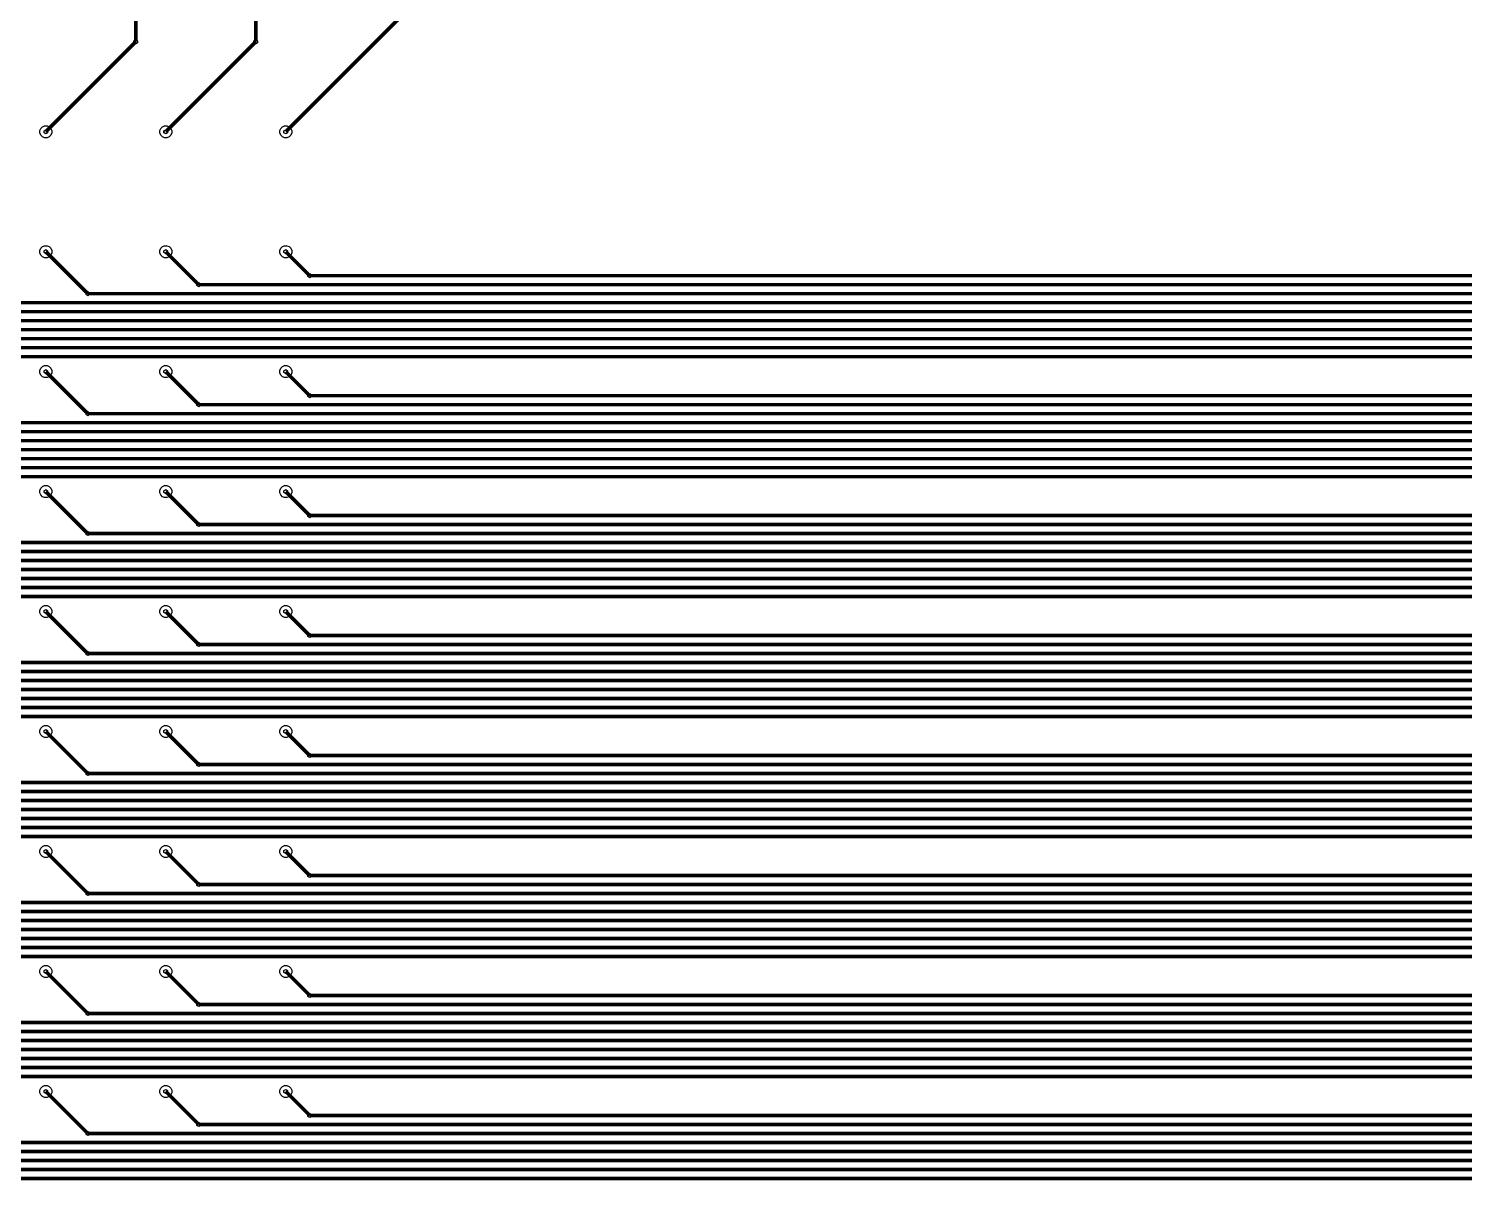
# Model space of a CAD drawing. Extents: x -22715 to 22715, y -22715 to 22715.
# Drawn here: x 736 to 1932, y -3924 to -2964 of the extents above; entities that cross this region are included whole.
import ezdxf

# ---------------------------------------------------------------- set-up
doc = ezdxf.new("R2010")
doc.units = 0
doc.layers.add('L0D0_0', color=2, linetype='CONTINUOUS')

# ---------------------------------------------------------------- blocks, each defined once
blk = doc.blocks.new('LGA400C100P20X20_2000X2000X0_1')
at = {"layer": 'L0D0_0'}
for points in [[(7.49, 5.45), (7.472, 5.458), (7.458, 5.472), (7.45, 5.49), (7.45, 5.51), (7.458, 5.528), (7.472, 5.542), (7.49, 5.55), (7.51, 5.55), (7.528, 5.542), (7.542, 5.528), (7.55, 5.51), (7.55, 5.49), (7.542, 5.472), (7.528, 5.458), (7.51, 5.45)], [(8.49, 5.45), (8.472, 5.458), (8.458, 5.472), (8.45, 5.49), (8.45, 5.51), (8.458, 5.528), (8.472, 5.542), (8.49, 5.55), (8.51, 5.55), (8.528, 5.542), (8.542, 5.528), (8.55, 5.51), (8.55, 5.49), (8.542, 5.472), (8.528, 5.458), (8.51, 5.45)], [(9.49, 5.45), (9.472, 5.458), (9.458, 5.472), (9.45, 5.49), (9.45, 5.51), (9.458, 5.528), (9.472, 5.542), (9.49, 5.55), (9.51, 5.55), (9.528, 5.542), (9.542, 5.528), (9.55, 5.51), (9.55, 5.49), (9.542, 5.472), (9.528, 5.458), (9.51, 5.45)], [(7.49, 4.45), (7.472, 4.458), (7.458, 4.472), (7.45, 4.49), (7.45, 4.51), (7.458, 4.528), (7.472, 4.542), (7.49, 4.55), (7.51, 4.55), (7.528, 4.542), (7.542, 4.528), (7.55, 4.51), (7.55, 4.49), (7.542, 4.472), (7.528, 4.458), (7.51, 4.45)], [(8.49, 4.45), (8.472, 4.458), (8.458, 4.472), (8.45, 4.49), (8.45, 4.51), (8.458, 4.528), (8.472, 4.542), (8.49, 4.55), (8.51, 4.55), (8.528, 4.542), (8.542, 4.528), (8.55, 4.51), (8.55, 4.49), (8.542, 4.472), (8.528, 4.458), (8.51, 4.45)], [(9.49, 4.45), (9.472, 4.458), (9.458, 4.472), (9.45, 4.49), (9.45, 4.51), (9.458, 4.528), (9.472, 4.542), (9.49, 4.55), (9.51, 4.55), (9.528, 4.542), (9.542, 4.528), (9.55, 4.51), (9.55, 4.49), (9.542, 4.472), (9.528, 4.458), (9.51, 4.45)], [(7.49, 3.45), (7.472, 3.458), (7.458, 3.472), (7.45, 3.49), (7.45, 3.51), (7.458, 3.528), (7.472, 3.542), (7.49, 3.55), (7.51, 3.55), (7.528, 3.542), (7.542, 3.528), (7.55, 3.51), (7.55, 3.49), (7.542, 3.472), (7.528, 3.458), (7.51, 3.45)], [(8.49, 3.45), (8.472, 3.458), (8.458, 3.472), (8.45, 3.49), (8.45, 3.51), (8.458, 3.528), (8.472, 3.542), (8.49, 3.55), (8.51, 3.55), (8.528, 3.542), (8.542, 3.528), (8.55, 3.51), (8.55, 3.49), (8.542, 3.472), (8.528, 3.458), (8.51, 3.45)], [(9.49, 3.45), (9.472, 3.458), (9.458, 3.472), (9.45, 3.49), (9.45, 3.51), (9.458, 3.528), (9.472, 3.542), (9.49, 3.55), (9.51, 3.55), (9.528, 3.542), (9.542, 3.528), (9.55, 3.51), (9.55, 3.49), (9.542, 3.472), (9.528, 3.458), (9.51, 3.45)], [(7.49, 2.45), (7.472, 2.458), (7.458, 2.472), (7.45, 2.49), (7.45, 2.51), (7.458, 2.528), (7.472, 2.542), (7.49, 2.55), (7.51, 2.55), (7.528, 2.542), (7.542, 2.528), (7.55, 2.51), (7.55, 2.49), (7.542, 2.472), (7.528, 2.458), (7.51, 2.45)], [(8.49, 2.45), (8.472, 2.458), (8.458, 2.472), (8.45, 2.49), (8.45, 2.51), (8.458, 2.528), (8.472, 2.542), (8.49, 2.55), (8.51, 2.55), (8.528, 2.542), (8.542, 2.528), (8.55, 2.51), (8.55, 2.49), (8.542, 2.472), (8.528, 2.458), (8.51, 2.45)], [(9.49, 2.45), (9.472, 2.458), (9.458, 2.472), (9.45, 2.49), (9.45, 2.51), (9.458, 2.528), (9.472, 2.542), (9.49, 2.55), (9.51, 2.55), (9.528, 2.542), (9.542, 2.528), (9.55, 2.51), (9.55, 2.49), (9.542, 2.472), (9.528, 2.458), (9.51, 2.45)], [(7.49, 1.45), (7.472, 1.458), (7.458, 1.472), (7.45, 1.49), (7.45, 1.51), (7.458, 1.528), (7.472, 1.542), (7.49, 1.55), (7.51, 1.55), (7.528, 1.542), (7.542, 1.528), (7.55, 1.51), (7.55, 1.49), (7.542, 1.472), (7.528, 1.458), (7.51, 1.45)], [(8.49, 1.45), (8.472, 1.458), (8.458, 1.472), (8.45, 1.49), (8.45, 1.51), (8.458, 1.528), (8.472, 1.542), (8.49, 1.55), (8.51, 1.55), (8.528, 1.542), (8.542, 1.528), (8.55, 1.51), (8.55, 1.49), (8.542, 1.472), (8.528, 1.458), (8.51, 1.45)], [(9.49, 1.45), (9.472, 1.458), (9.458, 1.472), (9.45, 1.49), (9.45, 1.51), (9.458, 1.528), (9.472, 1.542), (9.49, 1.55), (9.51, 1.55), (9.528, 1.542), (9.542, 1.528), (9.55, 1.51), (9.55, 1.49), (9.542, 1.472), (9.528, 1.458), (9.51, 1.45)], [(7.49, 0.45), (7.472, 0.458), (7.458, 0.472), (7.45, 0.49), (7.45, 0.51), (7.458, 0.528), (7.472, 0.542), (7.49, 0.55), (7.51, 0.55), (7.528, 0.542), (7.542, 0.528), (7.55, 0.51), (7.55, 0.49), (7.542, 0.472), (7.528, 0.458), (7.51, 0.45)], [(8.49, 0.45), (8.472, 0.458), (8.458, 0.472), (8.45, 0.49), (8.45, 0.51), (8.458, 0.528), (8.472, 0.542), (8.49, 0.55), (8.51, 0.55), (8.528, 0.542), (8.542, 0.528), (8.55, 0.51), (8.55, 0.49), (8.542, 0.472), (8.528, 0.458), (8.51, 0.45)], [(9.49, 0.45), (9.472, 0.458), (9.458, 0.472), (9.45, 0.49), (9.45, 0.51), (9.458, 0.528), (9.472, 0.542), (9.49, 0.55), (9.51, 0.55), (9.528, 0.542), (9.542, 0.528), (9.55, 0.51), (9.55, 0.49), (9.542, 0.472), (9.528, 0.458), (9.51, 0.45)], [(7.49, -0.55), (7.472, -0.542), (7.458, -0.528), (7.45, -0.51), (7.45, -0.49), (7.458, -0.472), (7.472, -0.458), (7.49, -0.45), (7.51, -0.45), (7.528, -0.458), (7.542, -0.472), (7.55, -0.49), (7.55, -0.51), (7.542, -0.528), (7.528, -0.542), (7.51, -0.55)], [(8.49, -0.55), (8.472, -0.542), (8.458, -0.528), (8.45, -0.51), (8.45, -0.49), (8.458, -0.472), (8.472, -0.458), (8.49, -0.45), (8.51, -0.45), (8.528, -0.458), (8.542, -0.472), (8.55, -0.49), (8.55, -0.51), (8.542, -0.528), (8.528, -0.542), (8.51, -0.55)], [(9.49, -0.55), (9.472, -0.542), (9.458, -0.528), (9.45, -0.51), (9.45, -0.49), (9.458, -0.472), (9.472, -0.458), (9.49, -0.45), (9.51, -0.45), (9.528, -0.458), (9.542, -0.472), (9.55, -0.49), (9.55, -0.51), (9.542, -0.528), (9.528, -0.542), (9.51, -0.55)], [(7.49, -1.55), (7.472, -1.542), (7.458, -1.528), (7.45, -1.51), (7.45, -1.49), (7.458, -1.472), (7.472, -1.458), (7.49, -1.45), (7.51, -1.45), (7.528, -1.458), (7.542, -1.472), (7.55, -1.49), (7.55, -1.51), (7.542, -1.528), (7.528, -1.542), (7.51, -1.55)], [(8.49, -1.55), (8.472, -1.542), (8.458, -1.528), (8.45, -1.51), (8.45, -1.49), (8.458, -1.472), (8.472, -1.458), (8.49, -1.45), (8.51, -1.45), (8.528, -1.458), (8.542, -1.472), (8.55, -1.49), (8.55, -1.51), (8.542, -1.528), (8.528, -1.542), (8.51, -1.55)], [(9.49, -1.55), (9.472, -1.542), (9.458, -1.528), (9.45, -1.51), (9.45, -1.49), (9.458, -1.472), (9.472, -1.458), (9.49, -1.45), (9.51, -1.45), (9.528, -1.458), (9.542, -1.472), (9.55, -1.49), (9.55, -1.51), (9.542, -1.528), (9.528, -1.542), (9.51, -1.55)], [(7.49, -2.55), (7.472, -2.542), (7.458, -2.528), (7.45, -2.51), (7.45, -2.49), (7.458, -2.472), (7.472, -2.458), (7.49, -2.45), (7.51, -2.45), (7.528, -2.458), (7.542, -2.472), (7.55, -2.49), (7.55, -2.51), (7.542, -2.528), (7.528, -2.542), (7.51, -2.55)], [(8.49, -2.55), (8.472, -2.542), (8.458, -2.528), (8.45, -2.51), (8.45, -2.49), (8.458, -2.472), (8.472, -2.458), (8.49, -2.45), (8.51, -2.45), (8.528, -2.458), (8.542, -2.472), (8.55, -2.49), (8.55, -2.51), (8.542, -2.528), (8.528, -2.542), (8.51, -2.55)], [(9.49, -2.55), (9.472, -2.542), (9.458, -2.528), (9.45, -2.51), (9.45, -2.49), (9.458, -2.472), (9.472, -2.458), (9.49, -2.45), (9.51, -2.45), (9.528, -2.458), (9.542, -2.472), (9.55, -2.49), (9.55, -2.51), (9.542, -2.528), (9.528, -2.542), (9.51, -2.55)]]:
    blk.add_lwpolyline(points, close=True, dxfattribs=at)

msp = doc.modelspace()

# ---------------------------------------------------------------- linework, layer by layer
at = {"layer": 'L0D0_0', "const_width": 3}
for points in [[(950, -3050), (9785, 5785)], [(825, -2975), (825, 5477.5)], [(925, -2975), (925, 5477.5)], [(750, -3050), (825, -2975)], [(850, -3050), (925, -2975)], [(750, -3050), (750, -3050)], [(850, -3050), (850, -3050)], [(750, -3150), (785, -3185)], [(850, -3150), (877.5, -3177.5)], [(950, -3150), (970, -3170)], [(970, -3170), (7000, -3170)], [(877.5, -3177.5), (7012.5, -3177.5)], [(692.5, -3192.5), (7037.5, -3192.5)], [(785, -3185), (7025, -3185)], [(507.5, -3207.5), (7062.5, -3207.5)], [(600, -3200), (7050, -3200)], [(415, -3215), (7075, -3215)], [(230, -3230), (7100, -3230)], [(322.5, -3222.5), (7087.5, -3222.5)], [(137.5, -3237.5), (7112.5, -3237.5)], [(750, -3250), (785, -3285)], [(850, -3250), (877.5, -3277.5)], [(950, -3250), (970, -3270)], [(877.5, -3277.5), (7815.6, -3277.5)], [(970, -3270), (7812.5, -3270)], [(785, -3285), (7818.7, -3285)], [(600, -3300), (7824.9, -3300)], [(692.5, -3292.5), (7821.8, -3292.5)], [(415, -3315), (7831.1, -3315)], [(507.5, -3307.5), (7828, -3307.5)], [(322.5, -3322.5), (7834.3, -3322.5)], [(137.5, -3337.5), (7840.5, -3337.5)], [(230, -3330), (7837.4, -3330)], [(750, -3350), (785, -3385)], [(850, -3350), (877.5, -3377.5)], [(950, -3350), (970, -3370)], [(970, -3370), (8652.5, -3370)], [(785, -3385), (8658.7, -3385)], [(877.5, -3377.5), (8655.6, -3377.5)], [(692.5, -3392.5), (8661.8, -3392.5)], [(507.5, -3407.5), (8668, -3407.5)], [(600, -3400), (8664.9, -3400)], [(322.5, -3422.5), (8674.3, -3422.5)], [(415, -3415), (8671.1, -3415)], [(230, -3430), (8677.4, -3430)], [(137.5, -3437.5), (8680.5, -3437.5)], [(750, -3450), (785, -3485)], [(850, -3450), (877.5, -3477.5)], [(950, -3450), (970, -3470)], [(970, -3470), (9547.5, -3470)], [(877.5, -3477.5), (9550.6, -3477.5)], [(692.5, -3492.5), (9556.8, -3492.5)], [(785, -3485), (9553.7, -3485)], [(600, -3500), (9559.9, -3500)], [(415, -3515), (9566.1, -3515)], [(507.5, -3507.5), (9563, -3507.5)], [(230, -3530), (9572.4, -3530)], [(322.5, -3522.5), (9569.3, -3522.5)], [(137.5, -3537.5), (9575.5, -3537.5)], [(750, -3550), (785, -3585)], [(850, -3550), (877.5, -3577.5)], [(950, -3550), (970, -3570)], [(877.5, -3577.5), (10188.1, -3577.5)], [(970, -3570), (10185, -3570)], [(785, -3585), (10191.2, -3585)], [(600, -3600), (10197.4, -3600)], [(692.5, -3592.5), (10194.3, -3592.5)], [(415, -3615), (10203.6, -3615)], [(507.5, -3607.5), (10200.5, -3607.5)], [(322.5, -3622.5), (10206.8, -3622.5)], [(137.5, -3637.5), (10213, -3637.5)], [(230, -3630), (10209.9, -3630)], [(750, -3650), (785, -3685)], [(850, -3650), (877.5, -3677.5)], [(950, -3650), (970, -3670)], [(970, -3670), (10872.5, -3670)], [(785, -3685), (10878.7, -3685)], [(877.5, -3677.5), (10875.6, -3677.5)], [(692.5, -3692.5), (10881.8, -3692.5)], [(507.5, -3707.5), (10888, -3707.5)], [(600, -3700), (10884.9, -3700)], [(322.5, -3722.5), (10894.3, -3722.5)], [(415, -3715), (10891.1, -3715)], [(230, -3730), (10897.4, -3730)], [(137.5, -3737.5), (10900.5, -3737.5)], [(750, -3750), (785, -3785)], [(850, -3750), (877.5, -3777.5)], [(950, -3750), (970, -3770)], [(970, -3770), (11800, -3770)], [(877.5, -3777.5), (11803.1, -3777.5)], [(692.5, -3792.5), (11809.3, -3792.5)], [(785, -3785), (11806.2, -3785)], [(600, -3800), (11812.4, -3800)], [(415, -3815), (11818.6, -3815)], [(507.5, -3807.5), (11815.5, -3807.5)], [(230, -3830), (11824.9, -3830)], [(322.5, -3822.5), (11821.8, -3822.5)], [(137.5, -3837.5), (11828, -3837.5)], [(750, -3850), (785, -3885)], [(850, -3850), (877.5, -3877.5)], [(950, -3850), (970, -3870)], [(877.5, -3877.5), (11844.5, -3877.5)], [(970, -3870), (11841.4, -3870)], [(785, -3885), (11847.6, -3885)], [(600, -3900), (11853.9, -3900)], [(692.5, -3892.5), (11850.7, -3892.5)], [(507.5, -3907.5), (11857, -3907.5)], [(322.5, -3922.5), (21877.5, -3922.5)], [(415, -3915), (11860.1, -3915)]]:
    msp.add_lwpolyline(points, dxfattribs=at)
at = {"layer": 'L0D0_0'}
for points in [[(825, -2976.7), (823.5, -2975.8), (823.5, -2974.2), (825, -2973.3), (826.4, -2974.2), (826.4, -2975.8)], [(825, -2976.7), (823.5, -2975.8), (823.5, -2974.2), (825, -2973.3), (826.4, -2974.2), (826.4, -2975.8)], [(925, -2976.7), (923.5, -2975.8), (923.5, -2974.2), (925, -2973.3), (926.4, -2974.2), (926.4, -2975.8)], [(925, -2976.7), (923.5, -2975.8), (923.5, -2974.2), (925, -2973.3), (926.4, -2974.2), (926.4, -2975.8)], [(750, -3051.7), (748.5, -3050.8), (748.5, -3049.2), (750, -3048.3), (751.4, -3049.2), (751.4, -3050.8)], [(750, -3051.7), (748.6, -3050.8), (748.6, -3049.2), (750, -3048.3), (751.5, -3049.2), (751.5, -3050.8)], [(750, -3051.7), (748.6, -3050.8), (748.6, -3049.2), (750, -3048.3), (751.5, -3049.2), (751.5, -3050.8)], [(850, -3051.7), (848.5, -3050.8), (848.5, -3049.2), (850, -3048.3), (851.4, -3049.2), (851.4, -3050.8)], [(850, -3051.7), (848.6, -3050.8), (848.6, -3049.2), (850, -3048.3), (851.5, -3049.2), (851.5, -3050.8)], [(850, -3051.7), (848.6, -3050.8), (848.6, -3049.2), (850, -3048.3), (851.5, -3049.2), (851.5, -3050.8)], [(950, -3051.7), (948.5, -3050.8), (948.5, -3049.2), (950, -3048.3), (951.4, -3049.2), (951.4, -3050.8)], [(750, -3151.7), (748.5, -3150.8), (748.5, -3149.2), (750, -3148.3), (751.4, -3149.2), (751.4, -3150.8)], [(850, -3151.7), (848.5, -3150.8), (848.5, -3149.2), (850, -3148.3), (851.4, -3149.2), (851.4, -3150.8)], [(950, -3151.7), (948.5, -3150.8), (948.5, -3149.2), (950, -3148.3), (951.4, -3149.2), (951.4, -3150.8)], [(970, -3171.7), (968.5, -3170.8), (968.5, -3169.2), (970, -3168.3), (971.4, -3169.2), (971.4, -3170.8)], [(970, -3171.7), (968.5, -3170.8), (968.5, -3169.2), (970, -3168.3), (971.4, -3169.2), (971.4, -3170.8)], [(877.5, -3179.2), (876, -3178.3), (876, -3176.7), (877.5, -3175.8), (878.9, -3176.7), (878.9, -3178.3)], [(877.5, -3179.2), (876, -3178.3), (876, -3176.7), (877.5, -3175.8), (878.9, -3176.7), (878.9, -3178.3)], [(785, -3186.7), (783.5, -3185.8), (783.5, -3184.2), (785, -3183.3), (786.4, -3184.2), (786.4, -3185.8)], [(785, -3186.7), (783.5, -3185.8), (783.5, -3184.2), (785, -3183.3), (786.4, -3184.2), (786.4, -3185.8)], [(750, -3251.7), (748.5, -3250.8), (748.5, -3249.2), (750, -3248.3), (751.4, -3249.2), (751.4, -3250.8)], [(850, -3251.7), (848.5, -3250.8), (848.5, -3249.2), (850, -3248.3), (851.4, -3249.2), (851.4, -3250.8)], [(950, -3251.7), (948.5, -3250.8), (948.5, -3249.2), (950, -3248.3), (951.4, -3249.2), (951.4, -3250.8)], [(877.5, -3279.2), (876, -3278.3), (876, -3276.7), (877.5, -3275.8), (878.9, -3276.7), (878.9, -3278.3)], [(877.5, -3279.2), (876, -3278.3), (876, -3276.7), (877.5, -3275.8), (878.9, -3276.7), (878.9, -3278.3)], [(970, -3271.7), (968.5, -3270.8), (968.5, -3269.2), (970, -3268.3), (971.4, -3269.2), (971.4, -3270.8)], [(970, -3271.7), (968.5, -3270.8), (968.5, -3269.2), (970, -3268.3), (971.4, -3269.2), (971.4, -3270.8)], [(785, -3286.7), (783.5, -3285.8), (783.5, -3284.2), (785, -3283.3), (786.4, -3284.2), (786.4, -3285.8)], [(785, -3286.7), (783.5, -3285.8), (783.5, -3284.2), (785, -3283.3), (786.4, -3284.2), (786.4, -3285.8)], [(750, -3351.7), (748.5, -3350.8), (748.5, -3349.2), (750, -3348.3), (751.4, -3349.2), (751.4, -3350.8)], [(850, -3351.7), (848.5, -3350.8), (848.5, -3349.2), (850, -3348.3), (851.4, -3349.2), (851.4, -3350.8)], [(950, -3351.7), (948.5, -3350.8), (948.5, -3349.2), (950, -3348.3), (951.4, -3349.2), (951.4, -3350.8)], [(970, -3371.7), (968.5, -3370.8), (968.5, -3369.2), (970, -3368.3), (971.4, -3369.2), (971.4, -3370.8)], [(970, -3371.7), (968.5, -3370.8), (968.5, -3369.2), (970, -3368.3), (971.4, -3369.2), (971.4, -3370.8)], [(785, -3386.7), (783.5, -3385.8), (783.5, -3384.2), (785, -3383.3), (786.4, -3384.2), (786.4, -3385.8)], [(785, -3386.7), (783.5, -3385.8), (783.5, -3384.2), (785, -3383.3), (786.4, -3384.2), (786.4, -3385.8)], [(877.5, -3379.2), (876, -3378.3), (876, -3376.7), (877.5, -3375.8), (878.9, -3376.7), (878.9, -3378.3)], [(877.5, -3379.2), (876, -3378.3), (876, -3376.7), (877.5, -3375.8), (878.9, -3376.7), (878.9, -3378.3)], [(750, -3451.7), (748.5, -3450.8), (748.5, -3449.2), (750, -3448.3), (751.4, -3449.2), (751.4, -3450.8)], [(850, -3451.7), (848.5, -3450.8), (848.5, -3449.2), (850, -3448.3), (851.4, -3449.2), (851.4, -3450.8)], [(950, -3451.7), (948.5, -3450.8), (948.5, -3449.2), (950, -3448.3), (951.4, -3449.2), (951.4, -3450.8)], [(970, -3471.7), (968.5, -3470.8), (968.5, -3469.2), (970, -3468.3), (971.4, -3469.2), (971.4, -3470.8)], [(970, -3471.7), (968.5, -3470.8), (968.5, -3469.2), (970, -3468.3), (971.4, -3469.2), (971.4, -3470.8)], [(877.5, -3479.2), (876, -3478.3), (876, -3476.7), (877.5, -3475.8), (878.9, -3476.7), (878.9, -3478.3)], [(877.5, -3479.2), (876, -3478.3), (876, -3476.7), (877.5, -3475.8), (878.9, -3476.7), (878.9, -3478.3)], [(785, -3486.7), (783.5, -3485.8), (783.5, -3484.2), (785, -3483.3), (786.4, -3484.2), (786.4, -3485.8)], [(785, -3486.7), (783.5, -3485.8), (783.5, -3484.2), (785, -3483.3), (786.4, -3484.2), (786.4, -3485.8)], [(750, -3551.7), (748.5, -3550.8), (748.5, -3549.2), (750, -3548.3), (751.4, -3549.2), (751.4, -3550.8)], [(850, -3551.7), (848.5, -3550.8), (848.5, -3549.2), (850, -3548.3), (851.4, -3549.2), (851.4, -3550.8)], [(950, -3551.7), (948.5, -3550.8), (948.5, -3549.2), (950, -3548.3), (951.4, -3549.2), (951.4, -3550.8)], [(877.5, -3579.2), (876, -3578.3), (876, -3576.7), (877.5, -3575.8), (878.9, -3576.7), (878.9, -3578.3)], [(877.5, -3579.2), (876, -3578.3), (876, -3576.7), (877.5, -3575.8), (878.9, -3576.7), (878.9, -3578.3)], [(970, -3571.7), (968.5, -3570.8), (968.5, -3569.2), (970, -3568.3), (971.4, -3569.2), (971.4, -3570.8)], [(970, -3571.7), (968.5, -3570.8), (968.5, -3569.2), (970, -3568.3), (971.4, -3569.2), (971.4, -3570.8)], [(785, -3586.7), (783.5, -3585.8), (783.5, -3584.2), (785, -3583.3), (786.4, -3584.2), (786.4, -3585.8)], [(785, -3586.7), (783.5, -3585.8), (783.5, -3584.2), (785, -3583.3), (786.4, -3584.2), (786.4, -3585.8)], [(750, -3651.7), (748.5, -3650.8), (748.5, -3649.2), (750, -3648.3), (751.4, -3649.2), (751.4, -3650.8)], [(850, -3651.7), (848.5, -3650.8), (848.5, -3649.2), (850, -3648.3), (851.4, -3649.2), (851.4, -3650.8)], [(950, -3651.7), (948.5, -3650.8), (948.5, -3649.2), (950, -3648.3), (951.4, -3649.2), (951.4, -3650.8)], [(970, -3671.7), (968.5, -3670.8), (968.5, -3669.2), (970, -3668.3), (971.4, -3669.2), (971.4, -3670.8)], [(970, -3671.7), (968.5, -3670.8), (968.5, -3669.2), (970, -3668.3), (971.4, -3669.2), (971.4, -3670.8)], [(785, -3686.7), (783.5, -3685.8), (783.5, -3684.2), (785, -3683.3), (786.4, -3684.2), (786.4, -3685.8)], [(785, -3686.7), (783.5, -3685.8), (783.5, -3684.2), (785, -3683.3), (786.4, -3684.2), (786.4, -3685.8)], [(877.5, -3679.2), (876, -3678.3), (876, -3676.7), (877.5, -3675.8), (878.9, -3676.7), (878.9, -3678.3)], [(877.5, -3679.2), (876, -3678.3), (876, -3676.7), (877.5, -3675.8), (878.9, -3676.7), (878.9, -3678.3)], [(750, -3751.7), (748.5, -3750.8), (748.5, -3749.2), (750, -3748.3), (751.4, -3749.2), (751.4, -3750.8)], [(850, -3751.7), (848.5, -3750.8), (848.5, -3749.2), (850, -3748.3), (851.4, -3749.2), (851.4, -3750.8)], [(950, -3751.7), (948.5, -3750.8), (948.5, -3749.2), (950, -3748.3), (951.4, -3749.2), (951.4, -3750.8)], [(970, -3771.7), (968.5, -3770.8), (968.5, -3769.2), (970, -3768.3), (971.4, -3769.2), (971.4, -3770.8)], [(970, -3771.7), (968.5, -3770.8), (968.5, -3769.2), (970, -3768.3), (971.4, -3769.2), (971.4, -3770.8)], [(877.5, -3779.2), (876, -3778.3), (876, -3776.7), (877.5, -3775.8), (878.9, -3776.7), (878.9, -3778.3)], [(877.5, -3779.2), (876, -3778.3), (876, -3776.7), (877.5, -3775.8), (878.9, -3776.7), (878.9, -3778.3)], [(785, -3786.7), (783.5, -3785.8), (783.5, -3784.2), (785, -3783.3), (786.4, -3784.2), (786.4, -3785.8)], [(785, -3786.7), (783.5, -3785.8), (783.5, -3784.2), (785, -3783.3), (786.4, -3784.2), (786.4, -3785.8)], [(750, -3851.7), (748.5, -3850.8), (748.5, -3849.2), (750, -3848.3), (751.4, -3849.2), (751.4, -3850.8)], [(850, -3851.7), (848.5, -3850.8), (848.5, -3849.2), (850, -3848.3), (851.4, -3849.2), (851.4, -3850.8)], [(950, -3851.7), (948.5, -3850.8), (948.5, -3849.2), (950, -3848.3), (951.4, -3849.2), (951.4, -3850.8)], [(877.5, -3879.2), (876, -3878.3), (876, -3876.7), (877.5, -3875.8), (878.9, -3876.7), (878.9, -3878.3)], [(877.5, -3879.2), (876, -3878.3), (876, -3876.7), (877.5, -3875.8), (878.9, -3876.7), (878.9, -3878.3)], [(970, -3871.7), (968.5, -3870.8), (968.5, -3869.2), (970, -3868.3), (971.4, -3869.2), (971.4, -3870.8)], [(970, -3871.7), (968.5, -3870.8), (968.5, -3869.2), (970, -3868.3), (971.4, -3869.2), (971.4, -3870.8)], [(785, -3886.7), (783.5, -3885.8), (783.5, -3884.2), (785, -3883.3), (786.4, -3884.2), (786.4, -3885.8)], [(785, -3886.7), (783.5, -3885.8), (783.5, -3884.2), (785, -3883.3), (786.4, -3884.2), (786.4, -3885.8)]]:
    msp.add_lwpolyline(points, close=True, dxfattribs=at)

# ---------------------------------------------------------------- block references
at = {"xscale": 100, "yscale": 100}
msp.add_blockref('LGA400C100P20X20_2000X2000X0_1', (0, -3600), dxfattribs=at)

doc.saveas('drawing.dxf')
